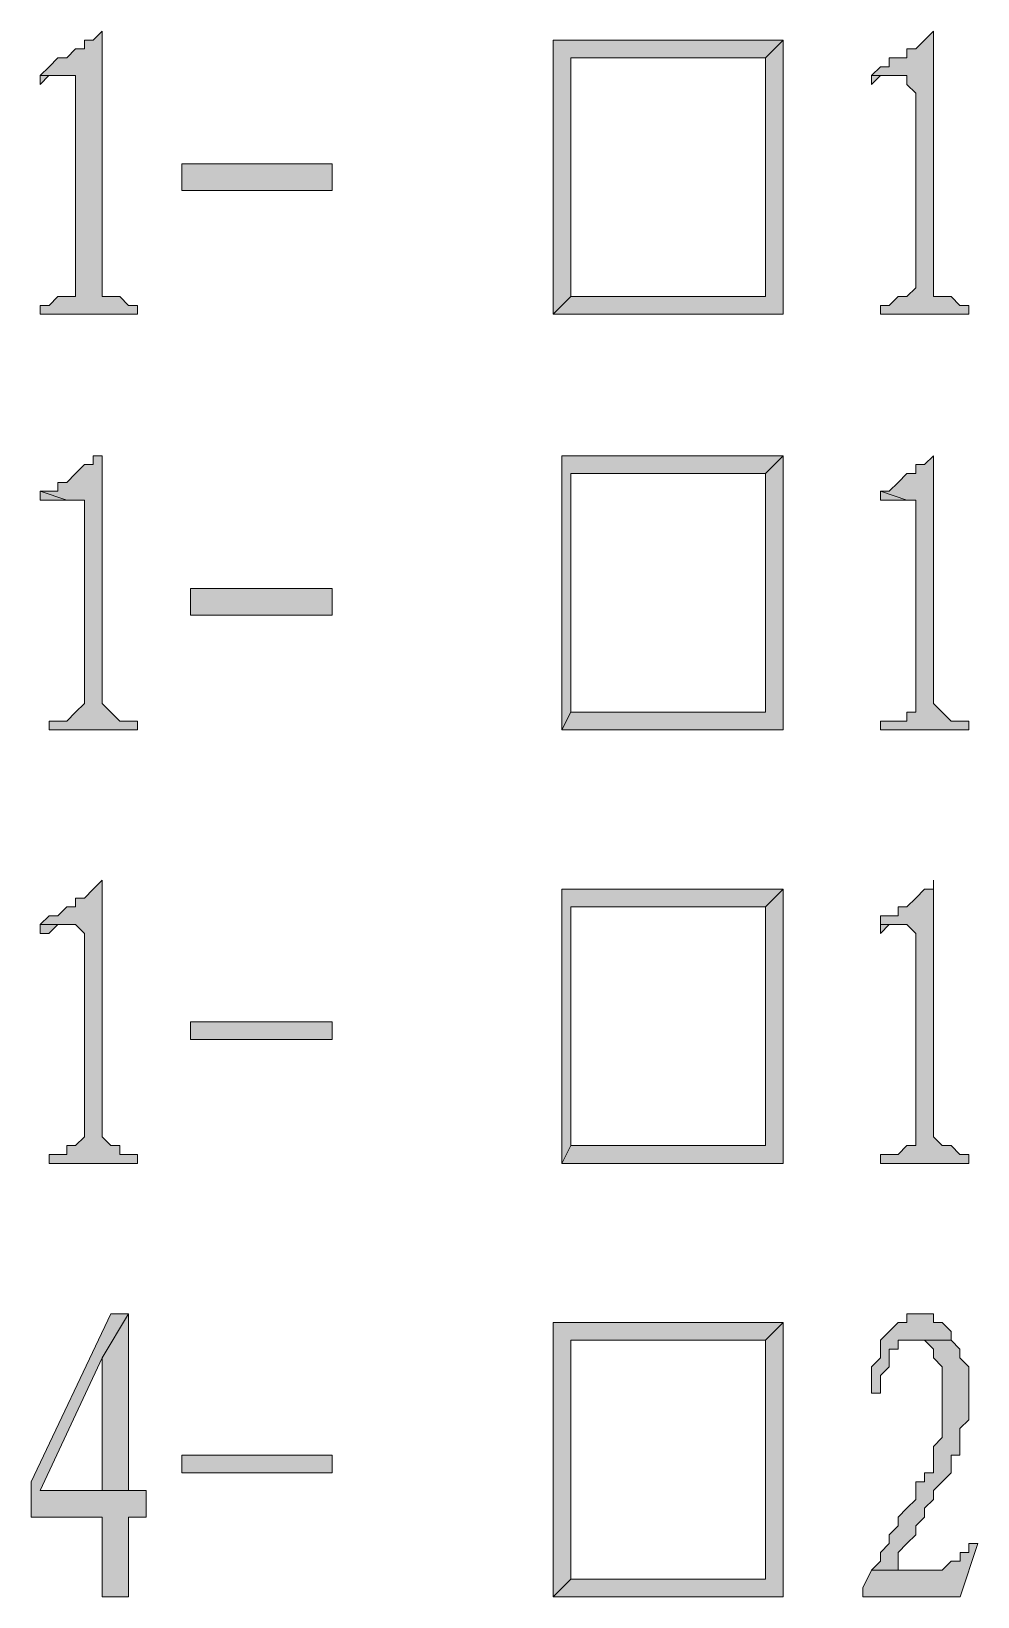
# Model space of a CAD drawing. Header units: millimetres. Extents: x 6 to 291, y 4 to 206.
# Drawn here: x 76.37 to 80.9, y 32.94 to 40.43 of the extents above; entities that cross this region are included whole.
import ezdxf

# ---------------------------------------------------------------- set-up
doc = ezdxf.new("R2010")
doc.units = ezdxf.units.MM
doc.layers.add('C00-00-00', color=7, linetype='Continuous')

msp = doc.modelspace()

# ---------------------------------------------------------------- hatches: boundary and pattern name
at = {"layer": 'C00-00-00'}
h = msp.add_hatch(color=256, dxfattribs=at)
h.dxf.hatch_style = 2
h.paths.add_polyline_path([(76.708003, 40.42833), (76.66567, 40.385997), (76.623337, 40.385997), (76.623337, 40.343663), (76.581003, 40.343663), (76.53867, 40.30133), (76.496337, 40.30133), (76.454003, 40.258997), (76.41167, 40.216663), (76.53867, 40.216663), (76.581003, 40.216663), (76.581003, 40.17433), (76.581003, 39.15833), (76.53867, 39.15833), (76.496337, 39.15833), (76.454003, 39.115997), (76.41167, 39.115997), (76.41167, 39.073663), (76.877337, 39.073663), (76.877337, 39.115997), (76.835003, 39.115997), (76.79267, 39.15833), (76.750337, 39.15833), (76.708003, 39.15833), (76.708003, 39.200663)])
h = msp.add_hatch(color=256, dxfattribs=at)
h.dxf.hatch_style = 2
h.paths.add_polyline_path([(80.687331, 40.42833), (80.644998, 40.385997), (80.602664, 40.343663), (80.560331, 40.343663), (80.560331, 40.30133), (80.517998, 40.30133), (80.475664, 40.30133), (80.475664, 40.258997), (80.433331, 40.258997), (80.390998, 40.216663), (80.517998, 40.216663), (80.560331, 40.216663), (80.560331, 40.17433), (80.602664, 40.131997), (80.602664, 39.200663), (80.560331, 39.15833), (80.517998, 39.15833), (80.475664, 39.115997), (80.433331, 39.115997), (80.433331, 39.073663), (80.856664, 39.073663), (80.856664, 39.115997), (80.814331, 39.115997), (80.771998, 39.15833), (80.729664, 39.15833), (80.687331, 39.15833), (80.687331, 39.200663), (80.687331, 39.242997)])
h = msp.add_hatch(color=256, dxfattribs=at)
h.dxf.hatch_style = 2
h.paths.add_polyline_path([(79.967664, 40.386004), (78.866997, 40.386004), (78.866997, 39.07367), (78.951664, 39.158337), (78.951664, 40.301337), (79.882997, 40.301337)])
h = msp.add_hatch(color=256, dxfattribs=at)
h.dxf.hatch_style = 2
h.paths.add_polyline_path([(79.967664, 40.386004), (79.882997, 40.301337), (79.882997, 39.158337), (78.951664, 39.158337), (78.866997, 39.07367), (79.967664, 39.07367)])
h = msp.add_hatch(color=256, dxfattribs=at)
h.dxf.hatch_style = 2
h.paths.add_polyline_path([(76.411663, 40.216666), (76.411663, 40.17434), (76.453998, 40.216666), (76.496332, 40.216666), (76.538666, 40.216666)])
h = msp.add_hatch(color=256, dxfattribs=at)
h.dxf.hatch_style = 2
h.paths.add_polyline_path([(80.390999, 40.216666), (80.390999, 40.17434), (80.433333, 40.216666), (80.518002, 40.216666)])
h = msp.add_hatch(color=256, dxfattribs=at)
h.dxf.hatch_style = 2
h.paths.add_polyline_path([(77.088996, 39.79334), (77.808663, 39.79334), (77.808663, 39.666329), (77.088996, 39.666329)])
h = msp.add_hatch(color=256, dxfattribs=at)
h.dxf.hatch_style = 2
h.paths.add_polyline_path([(76.708003, 38.396332), (76.66567, 38.396332), (76.66567, 38.353999), (76.623337, 38.353999), (76.581003, 38.311665), (76.53867, 38.269332), (76.496337, 38.269332), (76.496337, 38.226999), (76.454003, 38.226999), (76.41167, 38.226999), (76.53867, 38.184665), (76.581003, 38.184665), (76.623337, 38.184665), (76.623337, 37.210999), (76.581003, 37.168665), (76.53867, 37.126332), (76.454003, 37.126332), (76.454003, 37.083999), (76.877337, 37.083999), (76.877337, 37.126332), (76.79267, 37.126332), (76.750337, 37.168665), (76.708003, 37.210999)])
h = msp.add_hatch(color=256, dxfattribs=at)
h.dxf.hatch_style = 2
h.paths.add_polyline_path([(79.967664, 38.396332), (78.909331, 38.396332), (78.909331, 37.083999), (78.951664, 37.168665), (78.951664, 38.311665), (79.882997, 38.311665)])
h = msp.add_hatch(color=256, dxfattribs=at)
h.dxf.hatch_style = 2
h.paths.add_polyline_path([(79.967664, 38.396332), (79.882997, 38.311665), (79.882997, 37.168665), (78.951664, 37.168665), (78.909331, 37.083999), (79.967664, 37.083999)])
h = msp.add_hatch(color=256, dxfattribs=at)
h.dxf.hatch_style = 2
h.paths.add_polyline_path([(80.687331, 38.396332), (80.644998, 38.353999), (80.602664, 38.353999), (80.602664, 38.311665), (80.560331, 38.311665), (80.517998, 38.269332), (80.475664, 38.226999), (80.433331, 38.226999), (80.560331, 38.184665), (80.602664, 38.184665), (80.602664, 38.142332), (80.602664, 38.099999), (80.602664, 37.210999), (80.602664, 37.168665), (80.560331, 37.168665), (80.560331, 37.126332), (80.433331, 37.126332), (80.433331, 37.083999), (80.856664, 37.083999), (80.856664, 37.126332), (80.771998, 37.126332), (80.729664, 37.168665), (80.687331, 37.210999)])
h = msp.add_hatch(color=256, dxfattribs=at)
h.dxf.hatch_style = 2
h.paths.add_polyline_path([(76.411663, 38.226995), (76.411663, 38.184661), (76.453997, 38.184661), (76.49633, 38.184661), (76.538663, 38.184661)])
h = msp.add_hatch(color=256, dxfattribs=at)
h.dxf.hatch_style = 2
h.paths.add_polyline_path([(80.433333, 38.226995), (80.433333, 38.184669), (80.475668, 38.184669), (80.560336, 38.184669)])
h = msp.add_hatch(color=256, dxfattribs=at)
h.dxf.hatch_style = 2
h.paths.add_polyline_path([(77.13133, 37.761342), (77.808663, 37.761342), (77.808663, 37.634331), (77.13133, 37.634331)])
h = msp.add_hatch(color=256, dxfattribs=at)
h.dxf.hatch_style = 2
h.paths.add_polyline_path([(76.708003, 36.364334), (76.66567, 36.322001), (76.623337, 36.279667), (76.581003, 36.279667), (76.581003, 36.237334), (76.53867, 36.237334), (76.496337, 36.195001), (76.454003, 36.195001), (76.41167, 36.152667), (76.53867, 36.152667), (76.581003, 36.152667), (76.623337, 36.110334), (76.623337, 35.136667), (76.581003, 35.094334), (76.53867, 35.094334), (76.53867, 35.052001), (76.454003, 35.052001), (76.454003, 35.009667), (76.877337, 35.009667), (76.877337, 35.052001), (76.79267, 35.052001), (76.79267, 35.094334), (76.750337, 35.094334), (76.708003, 35.136667)])
h = msp.add_hatch(color=256, dxfattribs=at)
h.dxf.hatch_style = 2
h.paths.add_polyline_path([(80.687331, 36.364334), (80.687331, 36.322001), (80.644998, 36.322001), (80.602664, 36.279667), (80.560331, 36.237334), (80.517998, 36.237334), (80.517998, 36.195001), (80.475664, 36.195001), (80.433331, 36.195001), (80.433331, 36.152667), (80.560331, 36.152667), (80.602664, 36.110334), (80.602664, 36.068001), (80.602664, 36.025667), (80.602664, 35.136667), (80.602664, 35.094334), (80.560331, 35.094334), (80.517998, 35.052001), (80.433331, 35.052001), (80.433331, 35.009667), (80.856664, 35.009667), (80.856664, 35.052001), (80.814331, 35.052001), (80.771998, 35.094334), (80.729664, 35.094334), (80.687331, 35.136667)])
h = msp.add_hatch(color=256, dxfattribs=at)
h.dxf.hatch_style = 2
h.paths.add_polyline_path([(79.967664, 36.322008), (78.909331, 36.322008), (78.909331, 35.009674), (78.951664, 35.094341), (78.951664, 36.237341), (79.882997, 36.237341)])
h = msp.add_hatch(color=256, dxfattribs=at)
h.dxf.hatch_style = 2
h.paths.add_polyline_path([(79.967664, 36.322008), (79.882997, 36.237341), (79.882997, 35.094341), (78.951664, 35.094341), (78.909331, 35.009674), (79.967664, 35.009674)])
h = msp.add_hatch(color=256, dxfattribs=at)
h.dxf.hatch_style = 2
h.paths.add_polyline_path([(76.411663, 36.15267), (76.411663, 36.110337), (76.453997, 36.110337), (76.49633, 36.15267), (76.538663, 36.15267)])
h = msp.add_hatch(color=256, dxfattribs=at)
h.dxf.hatch_style = 2
h.paths.add_polyline_path([(80.433333, 36.15267), (80.433333, 36.110328), (80.475668, 36.15267), (80.560336, 36.15267)])
h = msp.add_hatch(color=256, dxfattribs=at)
h.dxf.hatch_style = 2
h.paths.add_polyline_path([(77.13133, 35.687001), (77.808663, 35.687001), (77.808663, 35.602333), (77.13133, 35.602333)])
h = msp.add_hatch(color=256, dxfattribs=at)
h.dxf.hatch_style = 2
h.paths.add_polyline_path([(76.834998, 34.29001), (76.750332, 34.29001), (76.369332, 33.485676), (76.369332, 33.316343), (76.707998, 33.316343), (76.707998, 32.935343), (76.834998, 32.935343), (76.834998, 33.316343), (76.919665, 33.316343), (76.919665, 33.443343), (76.834998, 33.443343), (76.411665, 33.443343), (76.707998, 34.078343)])
h = msp.add_hatch(color=256, dxfattribs=at)
h.dxf.hatch_style = 2
h.paths.add_polyline_path([(76.834998, 34.29001), (76.708003, 34.07833), (76.708003, 33.44334), (76.411663, 33.44334), (76.834998, 33.44334)])
h = msp.add_hatch(color=256, dxfattribs=at)
h.dxf.hatch_style = 2
h.paths.add_polyline_path([(79.967664, 34.247667), (78.866997, 34.247667), (78.866997, 32.935334), (78.951664, 33.020001), (78.951664, 34.163001), (79.882997, 34.163001)])
h = msp.add_hatch(color=256, dxfattribs=at)
h.dxf.hatch_style = 2
h.paths.add_polyline_path([(79.967664, 34.247667), (79.882997, 34.163001), (79.882997, 33.020001), (78.951664, 33.020001), (78.866997, 32.935334), (79.967664, 32.935334)])
h = msp.add_hatch(color=256, dxfattribs=at)
h.dxf.hatch_style = 2
h.paths.add_polyline_path([(80.644997, 34.29001), (80.56033, 34.29001), (80.56033, 34.247676), (80.517997, 34.247676), (80.475663, 34.205343), (80.43333, 34.16301), (80.43333, 34.120676), (80.43333, 34.078343), (80.390997, 34.03601), (80.390997, 33.951343), (80.390997, 33.90901), (80.43333, 33.90901), (80.43333, 33.951343), (80.43333, 33.993676), (80.475663, 34.03601), (80.475663, 34.078343), (80.475663, 34.120676), (80.517997, 34.120676), (80.517997, 34.16301), (80.56033, 34.16301), (80.602663, 34.16301), (80.771997, 34.16301), (80.771997, 34.205343), (80.729663, 34.247676), (80.68733, 34.247676), (80.68733, 34.29001)])
h = msp.add_hatch(color=256, dxfattribs=at)
h.dxf.hatch_style = 2
h.paths.add_polyline_path([(80.772, 34.162999), (80.602666, 34.162999), (80.645, 34.162999), (80.687333, 34.120665), (80.687333, 34.078332), (80.729666, 34.035999), (80.729666, 33.993665), (80.729666, 33.951332), (80.729666, 33.781999), (80.729666, 33.739665), (80.729666, 33.697332), (80.687333, 33.654999), (80.687333, 33.612665), (80.687333, 33.570332), (80.687333, 33.527999), (80.645, 33.527999), (80.645, 33.485665), (80.602666, 33.485665), (80.602666, 33.443332), (80.602666, 33.400999), (80.560333, 33.358665), (80.518, 33.316332), (80.518, 33.273999), (80.475666, 33.231665), (80.475666, 33.189332), (80.433333, 33.146999), (80.433333, 33.104665), (80.391, 33.062332), (80.518, 33.062332), (80.518, 33.104665), (80.518, 33.146999), (80.560333, 33.189332), (80.602666, 33.231665), (80.602666, 33.273999), (80.645, 33.316332), (80.645, 33.358665), (80.687333, 33.400999), (80.687333, 33.443332), (80.729666, 33.485665), (80.772, 33.527999), (80.772, 33.570332), (80.772, 33.612665), (80.814333, 33.612665), (80.814333, 33.654999), (80.814333, 33.739665), (80.856666, 33.781999), (80.856666, 34.035999), (80.814333, 34.078332), (80.814333, 34.120665)])
h = msp.add_hatch(color=256, dxfattribs=at)
h.dxf.hatch_style = 2
h.paths.add_polyline_path([(77.088996, 33.612677), (77.808663, 33.612677), (77.808663, 33.528008), (77.088996, 33.528008)])
h = msp.add_hatch(color=256, dxfattribs=at)
h.dxf.hatch_style = 2
h.paths.add_polyline_path([(80.899003, 33.189334), (80.856669, 33.189334), (80.856669, 33.147001), (80.814336, 33.147001), (80.814336, 33.104667), (80.772003, 33.104667), (80.729669, 33.062334), (80.518003, 33.062334), (80.391003, 33.062334), (80.348669, 32.977667), (80.348669, 32.935334), (80.814336, 32.935334)])

# ---------------------------------------------------------------- linework, layer by layer
at = {"layer": 'C00-00-00', "lineweight": 13}
for points in [[(76.708003, 40.42833), (76.66567, 40.385997), (76.623337, 40.385997), (76.623337, 40.343663), (76.581003, 40.343663), (76.53867, 40.30133), (76.496337, 40.30133), (76.454003, 40.258997), (76.41167, 40.216663), (76.53867, 40.216663), (76.581003, 40.216663), (76.581003, 40.17433), (76.581003, 39.15833), (76.53867, 39.15833), (76.496337, 39.15833), (76.454003, 39.115997), (76.41167, 39.115997), (76.41167, 39.073663), (76.877337, 39.073663), (76.877337, 39.115997), (76.835003, 39.115997), (76.79267, 39.15833), (76.750337, 39.15833), (76.708003, 39.15833), (76.708003, 39.200663)], [(80.687331, 40.42833), (80.644998, 40.385997), (80.602664, 40.343663), (80.560331, 40.343663), (80.560331, 40.30133), (80.517998, 40.30133), (80.475664, 40.30133), (80.475664, 40.258997), (80.433331, 40.258997), (80.390998, 40.216663), (80.517998, 40.216663), (80.560331, 40.216663), (80.560331, 40.17433), (80.602664, 40.131997), (80.602664, 39.200663), (80.560331, 39.15833), (80.517998, 39.15833), (80.475664, 39.115997), (80.433331, 39.115997), (80.433331, 39.073663), (80.856664, 39.073663), (80.856664, 39.115997), (80.814331, 39.115997), (80.771998, 39.15833), (80.729664, 39.15833), (80.687331, 39.15833), (80.687331, 39.200663), (80.687331, 39.242997)], [(79.967664, 40.386004), (78.866997, 40.386004), (78.866997, 39.07367), (78.951664, 39.158337), (78.951664, 40.301337), (79.882997, 40.301337)], [(79.967664, 40.386004), (79.882997, 40.301337), (79.882997, 39.158337), (78.951664, 39.158337), (78.866997, 39.07367), (79.967664, 39.07367)], [(76.411663, 40.216666), (76.411663, 40.17434), (76.453998, 40.216666), (76.496332, 40.216666), (76.538666, 40.216666)], [(80.390999, 40.216666), (80.390999, 40.17434), (80.433333, 40.216666), (80.518002, 40.216666)], [(77.088996, 39.79334), (77.808663, 39.79334), (77.808663, 39.666329), (77.088996, 39.666329)], [(76.708003, 38.396332), (76.66567, 38.396332), (76.66567, 38.353999), (76.623337, 38.353999), (76.581003, 38.311665), (76.53867, 38.269332), (76.496337, 38.269332), (76.496337, 38.226999), (76.454003, 38.226999), (76.41167, 38.226999), (76.53867, 38.184665), (76.581003, 38.184665), (76.623337, 38.184665), (76.623337, 37.210999), (76.581003, 37.168665), (76.53867, 37.126332), (76.454003, 37.126332), (76.454003, 37.083999), (76.877337, 37.083999), (76.877337, 37.126332), (76.79267, 37.126332), (76.750337, 37.168665), (76.708003, 37.210999)], [(79.967664, 38.396332), (78.909331, 38.396332), (78.909331, 37.083999), (78.951664, 37.168665), (78.951664, 38.311665), (79.882997, 38.311665)], [(79.967664, 38.396332), (79.882997, 38.311665), (79.882997, 37.168665), (78.951664, 37.168665), (78.909331, 37.083999), (79.967664, 37.083999)], [(80.687331, 38.396332), (80.644998, 38.353999), (80.602664, 38.353999), (80.602664, 38.311665), (80.560331, 38.311665), (80.517998, 38.269332), (80.475664, 38.226999), (80.433331, 38.226999), (80.560331, 38.184665), (80.602664, 38.184665), (80.602664, 38.142332), (80.602664, 38.099999), (80.602664, 37.210999), (80.602664, 37.168665), (80.560331, 37.168665), (80.560331, 37.126332), (80.433331, 37.126332), (80.433331, 37.083999), (80.856664, 37.083999), (80.856664, 37.126332), (80.771998, 37.126332), (80.729664, 37.168665), (80.687331, 37.210999)], [(76.411663, 38.226995), (76.411663, 38.184661), (76.453997, 38.184661), (76.49633, 38.184661), (76.538663, 38.184661)], [(80.433333, 38.226995), (80.433333, 38.184669), (80.475668, 38.184669), (80.560336, 38.184669)], [(77.13133, 37.761342), (77.808663, 37.761342), (77.808663, 37.634331), (77.13133, 37.634331)], [(76.708003, 36.364334), (76.66567, 36.322001), (76.623337, 36.279667), (76.581003, 36.279667), (76.581003, 36.237334), (76.53867, 36.237334), (76.496337, 36.195001), (76.454003, 36.195001), (76.41167, 36.152667), (76.53867, 36.152667), (76.581003, 36.152667), (76.623337, 36.110334), (76.623337, 35.136667), (76.581003, 35.094334), (76.53867, 35.094334), (76.53867, 35.052001), (76.454003, 35.052001), (76.454003, 35.009667), (76.877337, 35.009667), (76.877337, 35.052001), (76.79267, 35.052001), (76.79267, 35.094334), (76.750337, 35.094334), (76.708003, 35.136667)], [(80.687331, 36.364334), (80.687331, 36.322001), (80.644998, 36.322001), (80.602664, 36.279667), (80.560331, 36.237334), (80.517998, 36.237334), (80.517998, 36.195001), (80.475664, 36.195001), (80.433331, 36.195001), (80.433331, 36.152667), (80.560331, 36.152667), (80.602664, 36.110334), (80.602664, 36.068001), (80.602664, 36.025667), (80.602664, 35.136667), (80.602664, 35.094334), (80.560331, 35.094334), (80.517998, 35.052001), (80.433331, 35.052001), (80.433331, 35.009667), (80.856664, 35.009667), (80.856664, 35.052001), (80.814331, 35.052001), (80.771998, 35.094334), (80.729664, 35.094334), (80.687331, 35.136667)], [(79.967664, 36.322008), (78.909331, 36.322008), (78.909331, 35.009674), (78.951664, 35.094341), (78.951664, 36.237341), (79.882997, 36.237341)], [(79.967664, 36.322008), (79.882997, 36.237341), (79.882997, 35.094341), (78.951664, 35.094341), (78.909331, 35.009674), (79.967664, 35.009674)], [(76.411663, 36.15267), (76.411663, 36.110337), (76.453997, 36.110337), (76.49633, 36.15267), (76.538663, 36.15267)], [(80.433333, 36.15267), (80.433333, 36.110328), (80.475668, 36.15267), (80.560336, 36.15267)], [(77.13133, 35.687001), (77.808663, 35.687001), (77.808663, 35.602333), (77.13133, 35.602333)], [(76.834998, 34.29001), (76.750332, 34.29001), (76.369332, 33.485676), (76.369332, 33.316343), (76.707998, 33.316343), (76.707998, 32.935343), (76.834998, 32.935343), (76.834998, 33.316343), (76.919665, 33.316343), (76.919665, 33.443343), (76.834998, 33.443343), (76.411665, 33.443343), (76.707998, 34.078343)], [(76.834998, 34.29001), (76.708003, 34.07833), (76.708003, 33.44334), (76.411663, 33.44334), (76.834998, 33.44334)], [(79.967664, 34.247667), (78.866997, 34.247667), (78.866997, 32.935334), (78.951664, 33.020001), (78.951664, 34.163001), (79.882997, 34.163001)], [(79.967664, 34.247667), (79.882997, 34.163001), (79.882997, 33.020001), (78.951664, 33.020001), (78.866997, 32.935334), (79.967664, 32.935334)], [(80.644997, 34.29001), (80.56033, 34.29001), (80.56033, 34.247676), (80.517997, 34.247676), (80.475663, 34.205343), (80.43333, 34.16301), (80.43333, 34.120676), (80.43333, 34.078343), (80.390997, 34.03601), (80.390997, 33.951343), (80.390997, 33.90901), (80.43333, 33.90901), (80.43333, 33.951343), (80.43333, 33.993676), (80.475663, 34.03601), (80.475663, 34.078343), (80.475663, 34.120676), (80.517997, 34.120676), (80.517997, 34.16301), (80.56033, 34.16301), (80.602663, 34.16301), (80.771997, 34.16301), (80.771997, 34.205343), (80.729663, 34.247676), (80.68733, 34.247676), (80.68733, 34.29001)], [(80.772, 34.162999), (80.602666, 34.162999), (80.645, 34.162999), (80.687333, 34.120665), (80.687333, 34.078332), (80.729666, 34.035999), (80.729666, 33.993665), (80.729666, 33.951332), (80.729666, 33.781999), (80.729666, 33.739665), (80.729666, 33.697332), (80.687333, 33.654999), (80.687333, 33.612665), (80.687333, 33.570332), (80.687333, 33.527999), (80.645, 33.527999), (80.645, 33.485665), (80.602666, 33.485665), (80.602666, 33.443332), (80.602666, 33.400999), (80.560333, 33.358665), (80.518, 33.316332), (80.518, 33.273999), (80.475666, 33.231665), (80.475666, 33.189332), (80.433333, 33.146999), (80.433333, 33.104665), (80.391, 33.062332), (80.518, 33.062332), (80.518, 33.104665), (80.518, 33.146999), (80.560333, 33.189332), (80.602666, 33.231665), (80.602666, 33.273999), (80.645, 33.316332), (80.645, 33.358665), (80.687333, 33.400999), (80.687333, 33.443332), (80.729666, 33.485665), (80.772, 33.527999), (80.772, 33.570332), (80.772, 33.612665), (80.814333, 33.612665), (80.814333, 33.654999), (80.814333, 33.739665), (80.856666, 33.781999), (80.856666, 34.035999), (80.814333, 34.078332), (80.814333, 34.120665)], [(77.088996, 33.612677), (77.808663, 33.612677), (77.808663, 33.528008), (77.088996, 33.528008)], [(80.899003, 33.189334), (80.856669, 33.189334), (80.856669, 33.147001), (80.814336, 33.147001), (80.814336, 33.104667), (80.772003, 33.104667), (80.729669, 33.062334), (80.518003, 33.062334), (80.391003, 33.062334), (80.348669, 32.977667), (80.348669, 32.935334), (80.814336, 32.935334)]]:
    msp.add_lwpolyline(points, close=True, dxfattribs=at)

doc.saveas('drawing.dxf')
